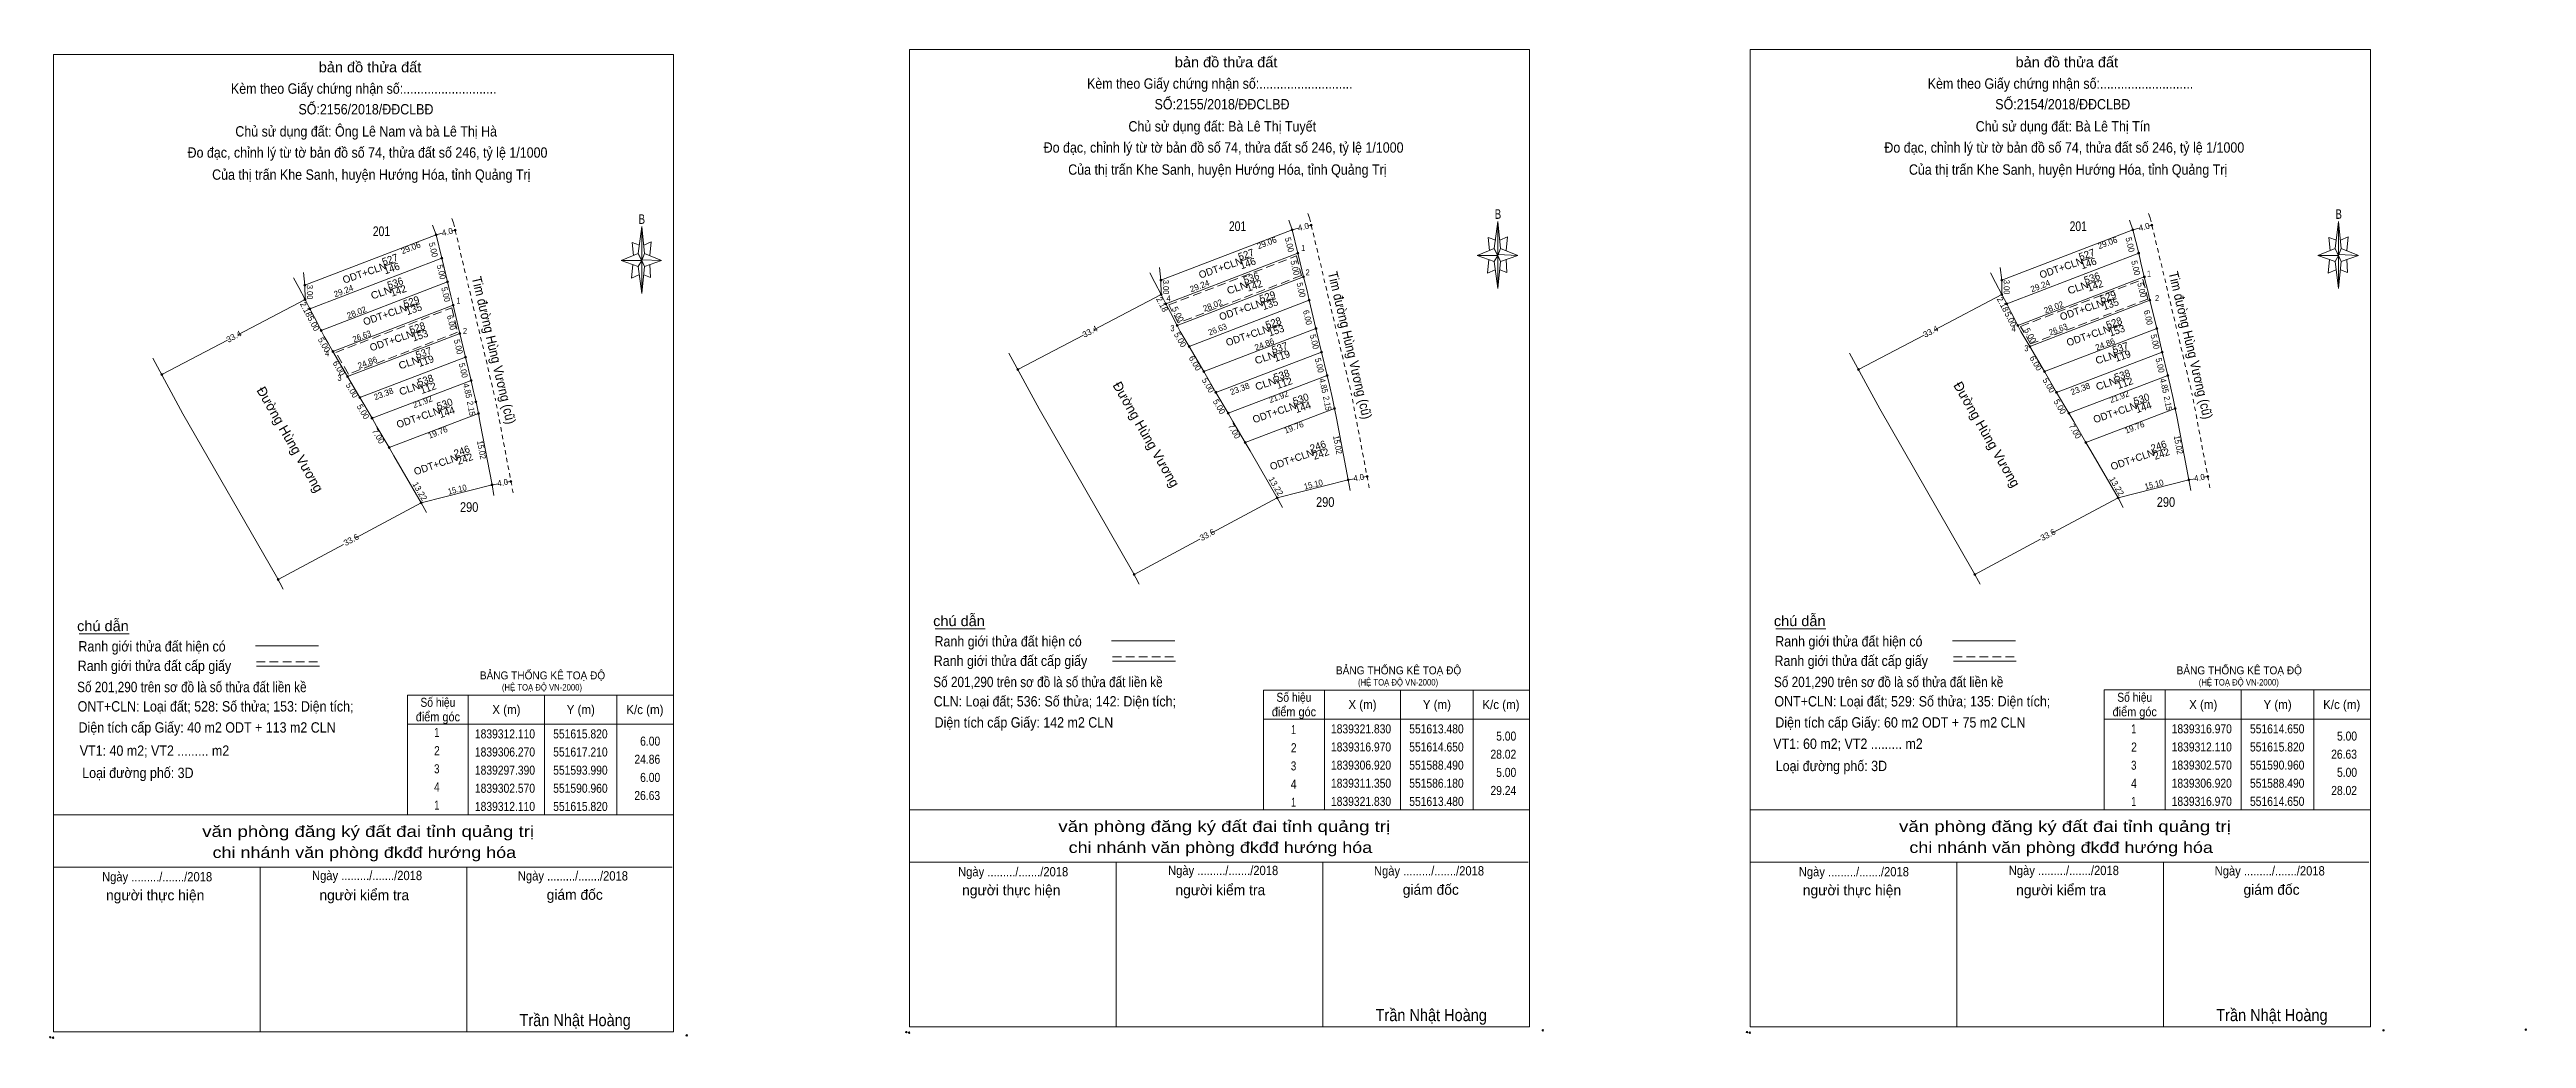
# Model space of a CAD drawing. Header units: metres. Extents: x 549542 to 551628, y 1839142 to 1839355.
# Drawn here: x 550073 to 550586, y 1839142 to 1839346 of the extents above; entities that cross this region are included whole.
import ezdxf
from ezdxf.enums import TextEntityAlignment as Align

# ---------------------------------------------------------------- set-up
doc = ezdxf.new("R2010")
doc.units = ezdxf.units.M
doc.header["$LTSCALE"] = 0.6
doc.header["$PDMODE"] = 32
doc.header["$PDSIZE"] = 0.3
doc.linetypes.add('MEDIUM_DASHED', pattern=[4.5, 3, -1.5])
doc.linetypes.add('SHORT_DASHED', pattern=[2.7, 1.5, -1.2])
for name, color, linetype, lineweight in [('1', 7, 'Continuous', 13), ('10', 7, 'Continuous', 13), ('17', 7, 'Continuous', 13), ('5', 7, 'Continuous', 13), ('55', 7, 'Continuous', 13), ('6', 7, 'Continuous', 13), ('63', 7, 'Continuous', 13)]:
    doc.layers.add(name, color=color, linetype=linetype, lineweight=lineweight)

msp = doc.modelspace()

# ---------------------------------------------------------------- hatches: boundary and pattern name
at = {"layer": '1'}
for points in [[(550157.27, 1839309.07, 1), (550156.87, 1839309.07, 1)], [(550334.34, 1839310.11, 1), (550333.94, 1839310.11, 1)], [(550508.23, 1839310.11, 1), (550507.83, 1839310.11, 1)], [(550273.65, 1839280.24, 1), (550273.25, 1839280.24, 1)], [(550447.54, 1839280.24, 1), (550447.14, 1839280.24, 1)], [(550096.58, 1839279.2, 1), (550096.18, 1839279.2, 1)], [(550168.82, 1839257.12, 1), (550168.42, 1839257.12, 1)], [(550345.89, 1839258.16, 1), (550345.49, 1839258.16, 1)], [(550519.78, 1839258.16, 1), (550519.38, 1839258.16, 1)], [(550120.65, 1839236.86, 1), (550120.25, 1839236.86, 1)], [(550297.72, 1839237.9, 1), (550297.32, 1839237.9, 1)], [(550471.61, 1839237.9, 1), (550471.21, 1839237.9, 1)]]:
    msp.add_hatch(color=256, dxfattribs=at).paths.add_polyline_path(points)
at = {"layer": '63'}
for points in [[(550153.33, 1839308.1, 1), (550152.93, 1839308.1, 1)], [(550330.4, 1839309.14, 1), (550330, 1839309.14, 1)], [(550504.29, 1839309.14, 1), (550503.89, 1839309.14, 1)], [(550154.53, 1839303.25, 1), (550154.13, 1839303.25, 1)], [(550331.6, 1839304.29, 1), (550331.2, 1839304.29, 1)], [(550505.49, 1839304.29, 1), (550505.09, 1839304.29, 1)], [(550126.2, 1839297.7, 1), (550125.8, 1839297.7, 1)], [(550155.7, 1839298.39, 1), (550155.3, 1839298.39, 1)], [(550303.27, 1839298.74, 1), (550302.87, 1839298.74, 1)], [(550303.29, 1839295.74, 1), (550302.89, 1839295.74, 1)], [(550332.77, 1839299.43, 1), (550332.37, 1839299.43, 1)], [(550477.16, 1839298.74, 1), (550476.76, 1839298.74, 1)], [(550477.18, 1839295.74, 1), (550476.78, 1839295.74, 1)], [(550506.66, 1839299.43, 1), (550506.26, 1839299.43, 1)], [(550126.22, 1839294.7, 1), (550125.82, 1839294.7, 1)], [(550127.23, 1839292.77, 1), (550126.83, 1839292.77, 1)], [(550156.87, 1839293.53, 1), (550156.47, 1839293.53, 1)], [(550304.3, 1839293.81, 1), (550303.9, 1839293.81, 1)], [(550333.94, 1839294.57, 1), (550333.54, 1839294.57, 1)], [(550478.19, 1839293.81, 1), (550477.79, 1839293.81, 1)], [(550507.83, 1839294.57, 1), (550507.43, 1839294.57, 1)], [(550129.54, 1839288.34, 1), (550129.14, 1839288.34, 1)], [(550158.26, 1839287.69, 1), (550157.86, 1839287.69, 1)], [(550306.61, 1839289.38, 1), (550306.21, 1839289.38, 1)], [(550309.08, 1839285.03, 1), (550308.68, 1839285.03, 1)], [(550335.33, 1839288.73, 1), (550334.93, 1839288.73, 1)], [(550480.5, 1839289.38, 1), (550480.1, 1839289.38, 1)], [(550482.97, 1839285.03, 1), (550482.57, 1839285.03, 1)], [(550509.22, 1839288.73, 1), (550508.82, 1839288.73, 1)], [(550132.01, 1839283.99, 1), (550131.61, 1839283.99, 1)], [(550159.41, 1839282.82, 1), (550159.01, 1839282.82, 1)], [(550312.11, 1839279.85, 1), (550311.71, 1839279.85, 1)], [(550336.48, 1839283.86, 1), (550336.08, 1839283.86, 1)], [(550486, 1839279.85, 1), (550485.6, 1839279.85, 1)], [(550510.37, 1839283.86, 1), (550509.97, 1839283.86, 1)], [(550135.04, 1839278.81, 1), (550134.64, 1839278.81, 1)], [(550160.57, 1839277.96, 1), (550160.17, 1839277.96, 1)], [(550314.63, 1839275.53, 1), (550314.23, 1839275.53, 1)], [(550337.64, 1839279, 1), (550337.24, 1839279, 1)], [(550488.52, 1839275.53, 1), (550488.12, 1839275.53, 1)], [(550511.53, 1839279, 1), (550511.13, 1839279, 1)], [(550137.56, 1839274.49, 1), (550137.16, 1839274.49, 1)], [(550140.08, 1839270.17, 1), (550139.68, 1839270.17, 1)], [(550161.5421, 1839273.574, 1), (550161.1421, 1839273.574, 1)], [(550162.09, 1839271.13, 1), (550161.69, 1839271.13, 1)], [(550317.15, 1839271.21, 1), (550316.75, 1839271.21, 1)], [(550339.16, 1839272.17, 1), (550338.76, 1839272.17, 1)], [(550491.04, 1839271.21, 1), (550490.64, 1839271.21, 1)], [(550513.05, 1839272.17, 1), (550512.65, 1839272.17, 1)], [(550320.68, 1839265.16, 1), (550320.28, 1839265.16, 1)], [(550494.57, 1839265.16, 1), (550494.17, 1839265.16, 1)], [(550143.61, 1839264.12, 1), (550143.21, 1839264.12, 1)], [(550164.9, 1839256.38, 1), (550164.5, 1839256.38, 1)], [(550341.97, 1839257.42, 1), (550341.57, 1839257.42, 1)], [(550515.86, 1839257.42, 1), (550515.46, 1839257.42, 1)], [(550150.26, 1839252.69, 1), (550149.86, 1839252.69, 1)], [(550327.33, 1839253.73, 1), (550326.93, 1839253.73, 1)], [(550501.22, 1839253.73, 1), (550500.82, 1839253.73, 1)]]:
    msp.add_hatch(color=256, dxfattribs=at).paths.add_polyline_path(points)

# ---------------------------------------------------------------- linework, layer by layer
at = {"layer": '1'}
for centre in [(550157.07, 1839309.07), (550334.14, 1839310.11), (550508.03, 1839310.11), (550273.45, 1839280.24), (550447.34, 1839280.24), (550096.38, 1839279.2), (550168.62, 1839257.12), (550345.69, 1839258.16), (550519.58, 1839258.16), (550120.45, 1839236.86), (550297.52, 1839237.9), (550471.41, 1839237.9)]:
    msp.add_circle(centre, 0.2, dxfattribs=at)
at = {"layer": '10', "linetype": 'SHORT_DASHED'}
for p, q in [((550156.71, 1839310.6), (550156.16, 1839312)), ((550333.78, 1839311.64), (550333.23, 1839313.04)), ((550333.78, 1839311.64), (550342.49, 1839275.03)), ((550507.67, 1839311.64), (550507.12, 1839313.04)), ((550507.67, 1839311.64), (550516.38, 1839275.03)), ((550156.71, 1839310.6), (550165.42, 1839273.99)), ((550346.14, 1839255.76), (550342.49, 1839275.03)), ((550520.03, 1839255.76), (550516.38, 1839275.03)), ((550169.07, 1839254.72), (550165.42, 1839273.99))]:
    msp.add_line(p, q, dxfattribs=at)
at = {"layer": '10'}
for p, q in [((550330.2, 1839309.14), (550329.48, 1839311.13)), ((550504.09, 1839309.14), (550503.37, 1839311.13)), ((550126, 1839297.7), (550153.13, 1839308.1)), ((550153.13, 1839308.1), (550152.41, 1839310.09)), ((550154.42, 1839308.42), (550153.13, 1839308.1)), ((550157.07, 1839309.07), (550156.28, 1839308.88)), ((550303.07, 1839298.74), (550330.2, 1839309.14)), ((550331.49, 1839309.46), (550330.2, 1839309.14)), ((550334.14, 1839310.11), (550333.35, 1839309.92)), ((550476.96, 1839298.74), (550504.09, 1839309.14)), ((550505.38, 1839309.46), (550504.09, 1839309.14)), ((550508.03, 1839310.11), (550507.24, 1839309.92)), ((550302.75, 1839301.32), (550303.07, 1839298.74)), ((550476.64, 1839301.32), (550476.96, 1839298.74)), ((550125.68, 1839300.28), (550126, 1839297.7)), ((550126, 1839297.7), (550126.02, 1839294.7)), ((550156.2, 1839295.46), (550156.67, 1839293.53)), ((550289.21, 1839288.48), (550303.09, 1839295.74)), ((550303.07, 1839298.74), (550303.09, 1839295.74)), ((550333.27, 1839296.5), (550333.74, 1839294.57)), ((550463.1, 1839288.48), (550476.98, 1839295.74)), ((550476.96, 1839298.74), (550476.98, 1839295.74)), ((550507.16, 1839296.5), (550507.63, 1839294.57)), ((550112.14, 1839287.44), (550126.02, 1839294.7)), ((550156.67, 1839293.53), (550158.06, 1839287.69)), ((550333.74, 1839294.57), (550335.13, 1839288.73)), ((550507.63, 1839294.57), (550509.02, 1839288.73)), ((550096.38, 1839279.2), (550109.96, 1839286.3)), ((550129.99, 1839287.1), (550130.81, 1839285.7)), ((550130.81, 1839285.7), (550131.81, 1839283.99)), ((550158.06, 1839287.69), (550159.21, 1839282.82)), ((550273.45, 1839280.24), (550287.03, 1839287.34)), ((550307.06, 1839288.14), (550307.88, 1839286.74)), ((550307.88, 1839286.74), (550308.88, 1839285.03)), ((550335.13, 1839288.73), (550336.28, 1839283.86)), ((550447.34, 1839280.24), (550460.92, 1839287.34)), ((550480.95, 1839288.14), (550481.77, 1839286.74)), ((550481.77, 1839286.74), (550482.77, 1839285.03)), ((550509.02, 1839288.73), (550510.17, 1839283.86)), ((550131.81, 1839283.99), (550134.84, 1839278.81)), ((550308.88, 1839285.03), (550311.91, 1839279.85)), ((550482.77, 1839285.03), (550485.8, 1839279.85)), ((550134.84, 1839278.81), (550137.36, 1839274.49)), ((550160.83, 1839276), (550161.49, 1839273.24)), ((550311.91, 1839279.85), (550314.43, 1839275.53)), ((550337.9, 1839277.04), (550338.56, 1839274.28)), ((550485.8, 1839279.85), (550488.32, 1839275.53)), ((550511.79, 1839277.04), (550512.45, 1839274.28)), ((550341.77, 1839257.42), (550339.34, 1839270.19)), ((550515.66, 1839257.42), (550513.23, 1839270.19)), ((550164.7, 1839256.38), (550162.27, 1839269.15)), ((550144.42, 1839262.38), (550150.06, 1839252.69)), ((550321.49, 1839263.42), (550327.13, 1839253.73)), ((550495.38, 1839263.42), (550501.02, 1839253.73)), ((550164.7, 1839256.38), (550150.06, 1839252.69)), ((550166.04, 1839256.63), (550164.7, 1839256.38)), ((550165.11, 1839254.21), (550164.7, 1839256.38)), ((550168.62, 1839257.12), (550167.66, 1839256.94)), ((550341.77, 1839257.42), (550327.13, 1839253.73)), ((550343.11, 1839257.67), (550341.77, 1839257.42)), ((550342.18, 1839255.25), (550341.77, 1839257.42)), ((550345.69, 1839258.16), (550344.73, 1839257.98)), ((550515.66, 1839257.42), (550501.02, 1839253.73)), ((550517, 1839257.67), (550515.66, 1839257.42)), ((550516.07, 1839255.25), (550515.66, 1839257.42)), ((550519.58, 1839258.16), (550518.62, 1839257.98)), ((550136.54, 1839245.46), (550150.06, 1839252.69)), ((550151.14, 1839250.67), (550150.06, 1839252.69)), ((550313.61, 1839246.5), (550327.13, 1839253.73)), ((550328.21, 1839251.71), (550327.13, 1839253.73)), ((550487.5, 1839246.5), (550501.02, 1839253.73)), ((550502.1, 1839251.71), (550501.02, 1839253.73)), ((550297.52, 1839237.9), (550311.07, 1839245.14)), ((550471.41, 1839237.9), (550484.96, 1839245.14)), ((550120.45, 1839236.86), (550134, 1839244.1)), ((550121.52, 1839234.83), (550120.12, 1839237.44)), ((550298.59, 1839235.87), (550297.19, 1839238.48)), ((550472.48, 1839235.87), (550471.08, 1839238.48))]:
    msp.add_line(p, q, dxfattribs=at)
for points in [[(550153.13, 1839308.1), (550154.33, 1839303.25), (550154.81, 1839301.3)], [(550330.2, 1839309.14), (550331.4, 1839304.29), (550331.88, 1839302.34)], [(550504.09, 1839309.14), (550505.29, 1839304.29), (550505.77, 1839302.34)], [(550154.81, 1839301.3), (550155.5, 1839298.39), (550156.2, 1839295.46)], [(550331.88, 1839302.34), (550332.57, 1839299.43), (550333.27, 1839296.5)], [(550505.77, 1839302.34), (550506.46, 1839299.43), (550507.16, 1839296.5)], [(550126.02, 1839294.7), (550124.71, 1839297.2), (550123.66, 1839299.22)], [(550303.09, 1839295.74), (550301.78, 1839298.24), (550300.73, 1839300.26)], [(550305.04, 1839292.02), (550304.1, 1839293.81), (550303.09, 1839295.74)], [(550476.98, 1839295.74), (550475.67, 1839298.24), (550474.62, 1839300.26)], [(550478.93, 1839292.02), (550477.99, 1839293.81), (550476.98, 1839295.74)], [(550127.97, 1839290.98), (550127.03, 1839292.77), (550126.02, 1839294.7)], [(550127.97, 1839290.98), (550129.34, 1839288.34), (550129.99, 1839287.1)], [(550305.04, 1839292.02), (550306.41, 1839289.38), (550307.06, 1839288.14)], [(550478.93, 1839292.02), (550480.3, 1839289.38), (550480.95, 1839288.14)], [(550120.12, 1839237.44), (550100.78, 1839271.08), (550094.55, 1839282.58)], [(550159.21, 1839282.82), (550160.37, 1839277.96), (550160.83, 1839276)], [(550297.19, 1839238.48), (550277.85, 1839272.12), (550271.62, 1839283.62)], [(550336.28, 1839283.86), (550337.44, 1839279), (550337.9, 1839277.04)], [(550471.08, 1839238.48), (550451.74, 1839272.12), (550445.51, 1839283.62)], [(550510.17, 1839283.86), (550511.33, 1839279), (550511.79, 1839277.04)], [(550314.43, 1839275.53), (550316.95, 1839271.21), (550317.96, 1839269.47)], [(550488.32, 1839275.53), (550490.84, 1839271.21), (550491.85, 1839269.47)], [(550137.36, 1839274.49), (550139.88, 1839270.17), (550140.89, 1839268.43)], [(550162.27, 1839269.15), (550161.89, 1839271.13), (550161.49, 1839273.24)], [(550339.34, 1839270.19), (550338.96, 1839272.17), (550338.56, 1839274.28)], [(550513.23, 1839270.19), (550512.85, 1839272.17), (550512.45, 1839274.28)], [(550140.89, 1839268.43), (550143.41, 1839264.12), (550144.42, 1839262.38)], [(550317.96, 1839269.47), (550320.48, 1839265.16), (550321.49, 1839263.42)], [(550491.85, 1839269.47), (550494.37, 1839265.16), (550495.38, 1839263.42)]]:
    msp.add_lwpolyline(points, dxfattribs=at)
at = {"layer": '17'}
for p, q in [((550079.31, 1839225.57), (550089.63, 1839225.57)), ((550256.38, 1839226.61), (550266.7, 1839226.61)), ((550430.27, 1839226.61), (550440.59, 1839226.61))]:
    msp.add_line(p, q, dxfattribs=at)
at = {"layer": '5'}
for p, q in [((550372.01, 1839305.28), (550372.73, 1839310.84)), ((550545.9, 1839305.28), (550546.62, 1839310.84)), ((550194.94, 1839304.24), (550195.66, 1839309.8)), ((550194.94, 1839301.53), (550191.38, 1839302.81)), ((550196.23, 1839301.53), (550195.66, 1839295.97)), ((550196.23, 1839304.24), (550199.79, 1839302.81)), ((550197.37, 1839301.96), (550197.51, 1839299.25)), ((550372.01, 1839302.57), (550368.45, 1839303.85)), ((550373.3, 1839302.57), (550372.73, 1839297.01)), ((550374.58, 1839300.29), (550373.15, 1839300.86)), ((550373.3, 1839305.28), (550376.86, 1839303.85)), ((550374.44, 1839303), (550374.58, 1839300.29)), ((550545.9, 1839302.57), (550542.34, 1839303.85)), ((550547.19, 1839302.57), (550546.62, 1839297.01)), ((550548.47, 1839300.29), (550547.04, 1839300.86)), ((550547.19, 1839305.28), (550550.75, 1839303.85)), ((550548.33, 1839303), (550548.47, 1839300.29)), ((550197.51, 1839299.25), (550196.08, 1839299.82)), ((550074, 1839188.19), (550202.25, 1839188.19)), ((550251.07, 1839189.23), (550379.32, 1839189.23)), ((550424.96, 1839189.23), (550553.21, 1839189.23)), ((550251.07, 1839178.4), (550379.03, 1839178.4)), ((550251.07, 1839178.4), (550379.03, 1839178.4)), ((550251.07, 1839178.4), (550379.03, 1839178.4)), ((550293.82, 1839144.34), (550293.82, 1839178.4)), ((550336.57, 1839144.34), (550336.57, 1839178.4)), ((550424.96, 1839178.4), (550552.92, 1839178.4)), ((550424.96, 1839178.4), (550552.92, 1839178.4)), ((550424.96, 1839178.4), (550552.92, 1839178.4)), ((550467.71, 1839144.34), (550467.71, 1839178.4)), ((550510.46, 1839144.34), (550510.46, 1839178.4)), ((550074, 1839177.36), (550201.96, 1839177.36)), ((550074, 1839177.36), (550201.96, 1839177.36)), ((550074, 1839177.36), (550201.96, 1839177.36)), ((550116.75, 1839143.3), (550116.75, 1839177.36)), ((550159.5, 1839143.3), (550159.5, 1839177.36))]:
    msp.add_line(p, q, dxfattribs=at)
for points in [[(550074, 1839345.36), (550202.25, 1839345.36), (550202.25, 1839143.3), (550074, 1839143.3)], [(550251.07, 1839346.4), (550379.32, 1839346.4), (550379.32, 1839144.34), (550251.07, 1839144.34)], [(550424.96, 1839346.4), (550553.21, 1839346.4), (550553.21, 1839144.34), (550424.96, 1839144.34)], [(550372.73, 1839310.84), (550373.3, 1839305.28), (550372.73, 1839303.85)], [(550546.62, 1839310.84), (550547.19, 1839305.28), (550546.62, 1839303.85)], [(550195.66, 1839309.8), (550196.23, 1839304.24), (550195.66, 1839302.81)], [(550195.66, 1839302.81), (550191.38, 1839302.81), (550194.94, 1839304.24), (550196.23, 1839301.53), (550199.79, 1839302.81), (550195.66, 1839302.96)], [(550195.66, 1839302.81), (550195.66, 1839295.97), (550194.94, 1839301.53)], [(550372.73, 1839303.85), (550368.45, 1839303.85), (550372.01, 1839305.28), (550373.3, 1839302.57), (550376.86, 1839303.85), (550372.73, 1839304)], [(550372.73, 1839303.85), (550372.73, 1839297.01), (550372.01, 1839302.57)], [(550546.62, 1839303.85), (550542.34, 1839303.85), (550545.9, 1839305.28), (550547.19, 1839302.57), (550550.75, 1839303.85), (550546.62, 1839304)], [(550546.62, 1839303.85), (550546.62, 1839297.01), (550545.9, 1839302.57)]]:
    msp.add_lwpolyline(points, close=True, dxfattribs=at)
for points in [[(550195.23, 1839305.95), (550193.66, 1839306.52), (550193.95, 1839303.81)], [(550196.08, 1839305.95), (550197.65, 1839306.66), (550197.37, 1839303.81)], [(550372.3, 1839306.99), (550370.73, 1839307.56), (550371.02, 1839304.85)], [(550373.15, 1839306.99), (550374.72, 1839307.7), (550374.44, 1839304.85)], [(550546.19, 1839306.99), (550544.62, 1839307.56), (550544.91, 1839304.85)], [(550547.04, 1839306.99), (550548.61, 1839307.7), (550548.33, 1839304.85)], [(550195.66, 1839302.81), (550194.94, 1839304.24), (550191.38, 1839302.81)], [(550193.8, 1839301.96), (550193.52, 1839299.11), (550195.09, 1839299.82)], [(550195.66, 1839302.81), (550196.23, 1839301.53), (550199.79, 1839302.81)], [(550372.73, 1839303.85), (550372.01, 1839305.28), (550368.45, 1839303.85)], [(550370.87, 1839303), (550370.59, 1839300.15), (550372.16, 1839300.86)], [(550372.73, 1839303.85), (550373.3, 1839302.57), (550376.86, 1839303.85)], [(550546.62, 1839303.85), (550545.9, 1839305.28), (550542.34, 1839303.85)], [(550544.76, 1839303), (550544.48, 1839300.15), (550546.05, 1839300.86)], [(550546.62, 1839303.85), (550547.19, 1839302.57), (550550.75, 1839303.85)], [(550379.32, 1839144.34), (550251.07, 1839144.34), (550251.07, 1839178.4)], [(550553.21, 1839144.34), (550424.96, 1839144.34), (550424.96, 1839178.4)], [(550202.25, 1839143.3), (550074, 1839143.3), (550074, 1839177.36)]]:
    msp.add_lwpolyline(points, dxfattribs=at)
for p in [(550073.33, 1839142.21), (550073.9, 1839142.1), (550250.4, 1839143.25), (550250.97, 1839143.14), (550424.29, 1839143.25), (550424.86, 1839143.14), (550585.35, 1839143.77)]:
    msp.add_point(p, dxfattribs=at)
at = {"layer": '55'}
for p, q in [((550154.33, 1839303.25), (550127.03, 1839292.77)), ((550331.4, 1839304.29), (550304.1, 1839293.81)), ((550505.29, 1839304.29), (550477.99, 1839293.81)), ((550155.5, 1839298.39), (550129.34, 1839288.34)), ((550332.57, 1839299.43), (550306.41, 1839289.38)), ((550506.46, 1839299.43), (550480.3, 1839289.38)), ((550131.81, 1839283.99), (550156.67, 1839293.53)), ((550308.88, 1839285.03), (550333.74, 1839294.57)), ((550482.77, 1839285.03), (550507.63, 1839294.57)), ((550158.06, 1839287.69), (550134.84, 1839278.81)), ((550335.13, 1839288.73), (550311.91, 1839279.85)), ((550509.02, 1839288.73), (550485.8, 1839279.85)), ((550137.36, 1839274.49), (550159.21, 1839282.82)), ((550314.43, 1839275.53), (550336.28, 1839283.86)), ((550488.32, 1839275.53), (550510.17, 1839283.86)), ((550160.37, 1839277.96), (550139.88, 1839270.17)), ((550337.44, 1839279), (550316.95, 1839271.21)), ((550511.33, 1839279), (550490.84, 1839271.21)), ((550161.89, 1839271.13), (550143.41, 1839264.12)), ((550338.96, 1839272.17), (550320.48, 1839265.16)), ((550512.85, 1839272.17), (550494.37, 1839265.16))]:
    msp.add_line(p, q, dxfattribs=at)
at = {"layer": '55', "linetype": 'MEDIUM_DASHED'}
for points in [[(550331.12, 1839303.75), (550332.1, 1839299.68), (550306.6, 1839289.88), (550304.66, 1839293.6)], [(550506.18, 1839298.89), (550507.16, 1839294.82), (550482.95, 1839285.53), (550480.88, 1839289.17)], [(550156.39, 1839292.99), (550157.59, 1839287.94), (550135.01, 1839279.3), (550132.39, 1839283.79)]]:
    msp.add_lwpolyline(points, close=True, dxfattribs=at)
at = {"layer": '6'}
for p, q in [((550292.86, 1839224.14), (550305.9, 1839224.14)), ((550466.75, 1839224.14), (550479.79, 1839224.14)), ((550115.79, 1839223.1), (550128.83, 1839223.1)), ((550116, 1839218.92), (550129.02, 1839218.92)), ((550293.07, 1839219.96), (550306.09, 1839219.96)), ((550466.96, 1839219.96), (550479.98, 1839219.96))]:
    msp.add_line(p, q, dxfattribs=at)
at = {"layer": '6', "linetype": 'MEDIUM_DASHED'}
for p, q in [((550116, 1839219.8), (550129.11, 1839219.8)), ((550293.07, 1839220.84), (550306.18, 1839220.84)), ((550466.96, 1839220.84), (550480.07, 1839220.84))]:
    msp.add_line(p, q, dxfattribs=at)
at = {"layer": '6'}
for p in [(550204.97, 1839142.59), (550382.04, 1839143.63), (550555.93, 1839143.63)]:
    msp.add_point(p, dxfattribs=at)
at = {"layer": '63'}
for p, q in [((550142.42, 1839301.6), (550144.68, 1839302.38)), ((550319.49, 1839302.64), (550321.75, 1839303.42)), ((550493.38, 1839302.64), (550495.64, 1839303.42)), ((550143.7, 1839296.8), (550145.96, 1839297.58)), ((550320.77, 1839297.84), (550323.03, 1839298.62)), ((550494.66, 1839297.84), (550496.92, 1839298.62)), ((550146.87, 1839292.98), (550149.13, 1839293.76)), ((550323.94, 1839294.02), (550326.2, 1839294.8)), ((550497.83, 1839294.02), (550500.09, 1839294.8)), ((550148.36, 1839287.67), (550150.62, 1839288.45)), ((550325.43, 1839288.71), (550327.69, 1839289.49)), ((550499.32, 1839288.71), (550501.58, 1839289.49)), ((550149.41, 1839282.26), (550151.67, 1839283.04)), ((550326.48, 1839283.3), (550328.74, 1839284.08)), ((550500.37, 1839283.3), (550502.63, 1839284.08)), ((550149.74, 1839276.65), (550152, 1839277.43)), ((550326.81, 1839277.69), (550329.07, 1839278.47)), ((550500.7, 1839277.69), (550502.96, 1839278.47)), ((550153.74, 1839271.75), (550156, 1839272.53)), ((550330.81, 1839272.79), (550333.07, 1839273.57)), ((550504.7, 1839272.79), (550506.96, 1839273.57)), ((550157.36, 1839262), (550159.62, 1839262.78)), ((550334.43, 1839263.04), (550336.69, 1839263.82)), ((550508.32, 1839263.04), (550510.58, 1839263.82)), ((550336.86, 1839213.98), (550336.86, 1839189.23)), ((550352.62, 1839213.98), (550352.62, 1839189.23)), ((550367.62, 1839213.98), (550367.62, 1839189.23)), ((550510.77, 1839213.99), (550510.77, 1839189.23)), ((550526.51, 1839213.99), (550526.51, 1839189.23)), ((550541.51, 1839213.99), (550541.51, 1839189.23)), ((550159.8, 1839212.94), (550159.8, 1839188.19)), ((550175.55, 1839212.94), (550175.55, 1839188.19)), ((550190.55, 1839212.94), (550190.55, 1839188.19)), ((550147.2, 1839206.94), (550202.25, 1839206.94)), ((550324.26, 1839207.98), (550379.32, 1839207.98)), ((550498.17, 1839207.99), (550553.21, 1839207.99))]:
    msp.add_line(p, q, dxfattribs=at)
for points in [[(550324.26, 1839213.98), (550379.32, 1839213.98), (550379.32, 1839189.23), (550324.26, 1839189.23)], [(550498.17, 1839213.99), (550553.21, 1839213.99), (550553.21, 1839189.23), (550498.17, 1839189.23)], [(550147.2, 1839212.94), (550202.25, 1839212.94), (550202.25, 1839188.19), (550147.2, 1839188.19)]]:
    msp.add_lwpolyline(points, close=True, dxfattribs=at)
for centre in [(550153.13, 1839308.1), (550330.2, 1839309.14), (550504.09, 1839309.14), (550154.33, 1839303.25), (550331.4, 1839304.29), (550505.29, 1839304.29), (550126, 1839297.7), (550155.5, 1839298.39), (550303.07, 1839298.74), (550303.09, 1839295.74), (550332.57, 1839299.43), (550476.96, 1839298.74), (550476.98, 1839295.74), (550506.46, 1839299.43), (550126.02, 1839294.7), (550127.03, 1839292.77), (550156.67, 1839293.53), (550304.1, 1839293.81), (550333.74, 1839294.57), (550477.99, 1839293.81), (550507.63, 1839294.57), (550129.34, 1839288.34), (550158.06, 1839287.69), (550306.41, 1839289.38), (550308.88, 1839285.03), (550335.13, 1839288.73), (550480.3, 1839289.38), (550482.77, 1839285.03), (550509.02, 1839288.73), (550131.81, 1839283.99), (550159.21, 1839282.82), (550311.91, 1839279.85), (550336.28, 1839283.86), (550485.8, 1839279.85), (550510.17, 1839283.86), (550134.84, 1839278.81), (550160.37, 1839277.96), (550314.43, 1839275.53), (550337.44, 1839279), (550488.32, 1839275.53), (550511.33, 1839279), (550137.36, 1839274.49), (550139.88, 1839270.17), (550161.3421, 1839273.574), (550161.89, 1839271.13), (550316.95, 1839271.21), (550338.96, 1839272.17), (550490.84, 1839271.21), (550512.85, 1839272.17), (550320.48, 1839265.16), (550494.37, 1839265.16), (550143.41, 1839264.12), (550164.7, 1839256.38), (550341.77, 1839257.42), (550515.66, 1839257.42), (550150.06, 1839252.69), (550327.13, 1839253.73), (550501.02, 1839253.73)]:
    msp.add_circle(centre, 0.2, dxfattribs=at)

# ---------------------------------------------------------------- texts
at = {"layer": '1'}
for s, p in [('ODT+CLN', (550138.5648, 1839299.5246)), ('527', (550143.8448, 1839302.2784)), ('146', (550144.1948, 1839300.4553)), ('ODT+CLN', (550315.6398, 1839300.5663)), ('527', (550320.9148, 1839303.3184)), ('146', (550321.2648, 1839301.4953)), ('ODT+CLN', (550489.5298, 1839300.5663)), ('527', (550494.8048, 1839303.3184)), ('146', (550495.1548, 1839301.4953)), ('536', (550144.9248, 1839297.4353)), ('142', (550145.5748, 1839295.8353)), ('529', (550148.2598, 1839293.5636)), ('536', (550321.9948, 1839298.4753)), ('142', (550322.6448, 1839296.8753)), ('529', (550325.3298, 1839294.6036)), ('536', (550495.8848, 1839298.4753)), ('142', (550496.5348, 1839296.8753)), ('529', (550499.2198, 1839294.6036)), ('ODT+CLN', (550142.7898, 1839290.8563)), ('135', (550148.7998, 1839292.0267)), ('ODT+CLN', (550319.8598, 1839291.8963)), ('135', (550325.8698, 1839293.0667)), ('528', (550326.5548, 1839289.2084)), ('ODT+CLN', (550493.7498, 1839291.8963)), ('135', (550499.7598, 1839293.0667)), ('528', (550500.4448, 1839289.2084)), ('ODT+CLN', (550144.1648, 1839285.5246)), ('528', (550149.4848, 1839288.1684)), ('153', (550150.0648, 1839286.5649)), ('ODT+CLN', (550321.2398, 1839286.5663)), ('153', (550327.1348, 1839287.6049)), ('537', (550327.8748, 1839284.0284)), ('ODT+CLN', (550495.1298, 1839286.5663)), ('153', (550501.0248, 1839287.6049)), ('537', (550501.7648, 1839284.0284)), ('537', (550150.8048, 1839282.9884)), ('119', (550151.2698, 1839281.3136)), ('538', (550328.2448, 1839278.3784)), ('119', (550328.3398, 1839282.3536)), ('538', (550502.1348, 1839278.3784)), ('119', (550502.2298, 1839282.3536)), ('538', (550151.1748, 1839277.3384)), ('112', (550151.7548, 1839275.7153)), ('112', (550328.8248, 1839276.7553)), ('530', (550332.2298, 1839273.447)), ('112', (550502.7148, 1839276.7553)), ('530', (550506.1198, 1839273.447)), ('ODT+CLN', (550149.6948, 1839269.6246)), ('530', (550155.1598, 1839272.407)), ('144', (550155.5998, 1839270.727)), ('ODT+CLN', (550326.7698, 1839270.6663)), ('144', (550332.6698, 1839271.767)), ('ODT+CLN', (550500.6598, 1839270.6663)), ('144', (550506.5598, 1839271.767)), ('246', (550335.7748, 1839263.7053)), ('246', (550509.6648, 1839263.7053)), ('ODT+CLN', (550153.2898, 1839259.8963)), ('246', (550158.7048, 1839262.6653)), ('242', (550159.3248, 1839261.0553)), ('ODT+CLN', (550330.3598, 1839260.9363)), ('242', (550336.3948, 1839262.0953)), ('ODT+CLN', (550504.2498, 1839260.9363)), ('242', (550510.2848, 1839262.0953))]:
    msp.add_text(s, height=1.5, rotation=19.087, dxfattribs=at).set_placement(p, align=Align.CENTER)
at = {"layer": '1', "width": 1.1}
for p in [(550142.0198, 1839295.4393), (550319.0898, 1839296.4793), (550492.9798, 1839296.4793), (550147.7698, 1839280.9693), (550324.8398, 1839282.0093), (550498.7298, 1839282.0093), (550147.8698, 1839275.5793), (550324.9398, 1839276.6193), (550498.8298, 1839276.6193)]:
    msp.add_text('CLN', height=1.5, rotation=19.087, dxfattribs=at).set_placement(p, align=Align.CENTER)
at = {"layer": '1'}
for s, height, width, p in [('BẢNG THỐNG KÊ TOẠ ĐỘ ', 1.639, 0.95, (550339.26, 1839217.23)), ('BẢNG THỐNG KÊ TOẠ ĐỘ ', 1.639, 0.95, (550513.15, 1839217.23)), ('BẢNG THỐNG KÊ TOẠ ĐỘ ', 1.639, 0.95, (550162.19, 1839216.19)), ('(HỆ TOẠ ĐỘ VN-2000)', 1.325, 0.9, (550166.75, 1839213.88)), ('(HỆ TOẠ ĐỘ VN-2000)', 1.325, 0.9, (550343.82, 1839214.92)), ('(HỆ TOẠ ĐỘ VN-2000)', 1.325, 0.9, (550517.71, 1839214.92))]:
    msp.add_text(s, height=height, dxfattribs=dict(at, width=width)).set_placement(p)
at = {"layer": '10'}
for s, width, p in [('201', 0.8, (550318.905, 1839308.88)), ('201', 0.8, (550492.795, 1839308.88)), ('201', 0.8, (550141.835, 1839307.84)), ('290', 0.85, (550159.975, 1839250.81)), ('290', 0.85, (550337.045, 1839251.85)), ('290', 0.85, (550510.935, 1839251.85))]:
    msp.add_text(s, height=2, dxfattribs=dict(at, width=width)).set_placement(p, align=Align.CENTER)
for s, height, rotation, p in [('4.0', 1.25, 13.831, (550155.6106, 1839308.1059)), ('4.0', 1.25, 13.831, (550332.6806, 1839309.1459)), ('4.0', 1.25, 13.831, (550506.5706, 1839309.1459)), ('33.4', 1.25, 27.607, (550111.6004, 1839286.5103)), ('33.4', 1.25, 27.607, (550288.6704, 1839287.5503)), ('33.4', 1.25, 27.607, (550462.5604, 1839287.5503)), ('Đường Hùng Vương', 2, 299.895, (550122.0648, 1839265.2984)), ('Đường Hùng Vương', 2, 299.895, (550299.1348, 1839266.3384)), ('Đường Hùng Vương', 2, 299.895, (550473.0248, 1839266.3384)), ('33.6', 1.25, 28.13, (550135.8603, 1839244.4881)), ('33.6', 1.25, 28.13, (550312.9303, 1839245.5281)), ('33.6', 1.25, 28.13, (550486.8203, 1839245.5281))]:
    msp.add_text(s, height=height, rotation=rotation, dxfattribs=at).set_placement(p, align=Align.CENTER)
for s, height, rotation, width, p in [('Tim đường Hùng Vương (cũ)', 2, 283.383, 0.9, (550341.1726, 1839285.0415)), ('Tim đường Hùng Vương (cũ)', 2, 283.383, 0.9, (550515.0626, 1839285.0415)), ('Tim đường Hùng Vương (cũ)', 2, 283.383, 0.9, (550164.1026, 1839284.0015)), ('4.0', 1.25, 10.69, 0.95, (550167.0191, 1839256.2575)), ('4.0', 1.25, 10.69, 0.95, (550344.0891, 1839257.2975)), ('4.0', 1.25, 10.69, 0.95, (550517.9791, 1839257.2975))]:
    msp.add_text(s, height=height, rotation=rotation, dxfattribs=dict(at, width=width)).set_placement(p, align=Align.CENTER)
at = {"layer": '5'}
for s, height, width, p in [('bản đồ thửa đất', 2.138, 1.05, (550139.47, 1839341.69)), ('bản đồ thửa đất', 2.138, 1.05, (550316.54, 1839342.73)), ('bản đồ thửa đất', 2.138, 1.05, (550490.43, 1839342.73)), ('Kèm theo Giấy chứng nhận số:...........................', 2.138, 0.9, (550138.165, 1839337.26)), ('Kèm theo Giấy chứng nhận số:...........................', 2.138, 0.9, (550315.235, 1839338.3)), ('SỐ:2155/2018/ĐĐCLBĐ', 2.14, 0.9, (550315.695, 1839334.03)), ('Kèm theo Giấy chứng nhận số:...........................', 2.138, 0.9, (550489.125, 1839338.3)), ('SỐ:2154/2018/ĐĐCLBĐ', 2.14, 0.9, (550489.585, 1839334.03)), ('SỐ:2156/2018/ĐĐCLBĐ', 2.14, 0.9, (550138.625, 1839332.99)), ('Chủ sử dụng đất: Bà Lê Thị Tuyết', 2.14, 0.9, (550315.74, 1839329.46)), ('Chủ sử dụng đất: Bà Lê Thị Tín', 2.14, 0.9, (550489.63, 1839329.46)), ('Đo đạc, chỉnh lý từ tờ bản đồ số 74, thửa đất số 246, tỷ lệ 1/1000 ', 2.14, 0.9, (550139.305, 1839324.04)), ('Chủ sử dụng đất: Ông Lê Nam và bà Lê Thị Hà', 2.14, 0.9, (550138.67, 1839328.42)), ('Đo đạc, chỉnh lý từ tờ bản đồ số 74, thửa đất số 246, tỷ lệ 1/1000 ', 2.14, 0.9, (550316.375, 1839325.08)), ('Đo đạc, chỉnh lý từ tờ bản đồ số 74, thửa đất số 246, tỷ lệ 1/1000 ', 2.14, 0.9, (550490.265, 1839325.08)), ('Của thị trấn Khe Sanh, huyện Hướng Hóa, tỉnh Quảng Trị', 2.14, 0.9, (550139.725, 1839319.48)), ('Của thị trấn Khe Sanh, huyện Hướng Hóa, tỉnh Quảng Trị', 2.14, 0.9, (550316.795, 1839320.52)), ('Của thị trấn Khe Sanh, huyện Hướng Hóa, tỉnh Quảng Trị', 2.14, 0.9, (550490.685, 1839320.52)), ('B', 1.963, 0.75, (550195.7, 1839310.36)), ('B', 1.963, 0.75, (550372.77, 1839311.4)), ('B', 1.963, 0.75, (550546.66, 1839311.4)), ('văn phòng đăng ký đất đai tỉnh quảng trị', 2.308, 1.25, (550139.085, 1839183.6)), ('văn phòng đăng ký đất đai tỉnh quảng trị', 2.308, 1.25, (550316.155, 1839184.64)), ('chi nhánh văn phòng đkđđ hướng hóa', 2.308, 1.2, (550315.365, 1839180.3)), ('văn phòng đăng ký đất đai tỉnh quảng trị', 2.308, 1.25, (550490.045, 1839184.64)), ('chi nhánh văn phòng đkđđ hướng hóa', 2.308, 1.2, (550489.255, 1839180.3)), ('chi nhánh văn phòng đkđđ hướng hóa', 2.308, 1.2, (550138.295, 1839179.26)), ('Ngày ........./......./2018', 1.924, 0.9, (550315.925, 1839175.72)), ('Ngày ........./......./2018', 1.924, 0.9, (550358.505, 1839175.64)), ('Ngày ........./......./2018', 1.924, 0.9, (550489.815, 1839175.72)), ('Ngày ........./......./2018', 1.924, 0.9, (550532.395, 1839175.64)), ('Ngày ........./......./2018', 1.924, 0.9, (550095.425, 1839174.42)), ('Ngày ........./......./2018', 1.924, 0.9, (550138.855, 1839174.68)), ('Ngày ........./......./2018', 1.924, 0.9, (550181.435, 1839174.6)), ('Ngày ........./......./2018', 1.924, 0.9, (550272.495, 1839175.46)), ('Ngày ........./......./2018', 1.924, 0.9, (550446.385, 1839175.46)), ('Trần Nhật Hoàng', 2.494, 0.9, (550181.895, 1839144.49)), ('Trần Nhật Hoàng', 2.494, 0.9, (550358.965, 1839145.53)), ('Trần Nhật Hoàng', 2.494, 0.9, (550532.855, 1839145.53))]:
    msp.add_text(s, height=height, dxfattribs=dict(at, width=width)).set_placement(p, align=Align.CENTER)
for s, height, p in [('người thực hiện', 2.14, (550095.03, 1839170.5)), ('người kiểm tra', 2.138, (550138.28, 1839170.53)), ('giám đốc', 2.138, (550181.81, 1839170.61)), ('người thực hiện', 2.14, (550272.1, 1839171.54)), ('người kiểm tra', 2.138, (550315.35, 1839171.57)), ('giám đốc', 2.138, (550358.88, 1839171.65)), ('người thực hiện', 2.14, (550445.99, 1839171.54)), ('người kiểm tra', 2.138, (550489.24, 1839171.57)), ('giám đốc', 2.138, (550532.77, 1839171.65))]:
    msp.add_text(s, height=height, dxfattribs=at).set_placement(p, align=Align.CENTER)
at = {"layer": '6'}
for s, height, width, p in [('chú dẫn', 2.138, 1.05, (550078.88, 1839226.16)), ('chú dẫn', 2.138, 1.05, (550255.95, 1839227.2)), ('chú dẫn', 2.138, 1.05, (550429.84, 1839227.2)), ('Ranh giới thửa đất hiện có ', 2.138, 0.9, (550079.16, 1839221.95)), ('Ranh giới thửa đất hiện có ', 2.138, 0.9, (550256.23, 1839222.99)), ('Ranh giới thửa đất hiện có ', 2.138, 0.9, (550430.12, 1839222.99)), ('Ranh giới thửa đất cấp giấy', 2.138, 0.9, (550079.01, 1839217.92)), ('Ranh giới thửa đất cấp giấy', 2.138, 0.9, (550256.08, 1839218.96)), ('Ranh giới thửa đất cấp giấy', 2.138, 0.9, (550429.97, 1839218.96)), ('Số 201,290 trên sơ đồ là số thửa đất liền kề', 2.14, 0.85, (550078.9, 1839213.54)), ('Số 201,290 trên sơ đồ là số thửa đất liền kề', 2.14, 0.85, (550255.97, 1839214.58)), ('Số 201,290 trên sơ đồ là số thửa đất liền kề', 2.14, 0.85, (550429.86, 1839214.58)), ('ONT+CLN: Loại đất; 528: Số thửa; 153: Diện tích;', 2.14, 0.9, (550078.99, 1839209.54)), ('CLN: Loại đất; 536: Số thửa; 142: Diện tích;', 2.14, 0.9, (550256.06, 1839210.58)), ('Diện tích cấp Giấy: 142 m2 CLN', 2.14, 0.9, (550256.25, 1839206.22)), ('ONT+CLN: Loại đất; 529: Số thửa; 135: Diện tích;', 2.14, 0.9, (550429.95, 1839210.58)), ('Diện tích cấp Giấy: 60 m2 ODT + 75 m2 CLN', 2.14, 0.9, (550430.14, 1839206.22)), ('Diện tích cấp Giấy: 40 m2 ODT + 113 m2 CLN', 2.14, 0.9, (550079.18, 1839205.18)), ('VT1: 60 m2; VT2 ......... m2', 2.14, 0.9, (550429.71, 1839201.81)), ('VT1: 40 m2; VT2 ......... m2', 2.14, 0.9, (550079.43, 1839200.38)), ('Loại đường phố: 3D', 2.14, 0.9, (550079.94, 1839195.79)), ('Loại đường phố: 3D', 2.14, 0.9, (550430.22, 1839197.22))]:
    msp.add_text(s, height=height, dxfattribs=dict(at, width=width)).set_placement(p)
at = {"layer": '63'}
for s, height, rotation, p in [('29.06', 1.25, 20.974, (550148.1163, 1839304.8146)), ('29.06', 1.25, 20.974, (550325.1863, 1839305.8546)), ('29.06', 1.25, 20.974, (550499.0763, 1839305.8546)), ('29.24', 1.25, 21.001, (550134.211, 1839295.9074)), ('29.24', 1.25, 21.001, (550311.281, 1839296.9474)), ('29.24', 1.25, 21.001, (550485.171, 1839296.9474)), ('2.18', 1.249, 297.624, (550125.6904, 1839292.3996)), ('5.00', 1.25, 297.54, (550127.221, 1839289.484)), ('28.02', 1.25, 21.015, (550136.9159, 1839291.476)), ('2.18', 1.249, 297.624, (550302.7604, 1839293.4396)), ('5.00', 1.25, 297.54, (550306.031, 1839291.394)), ('28.02', 1.25, 21.015, (550313.9859, 1839292.936)), ('2.18', 1.249, 297.624, (550476.6504, 1839293.4396)), ('5.00', 1.25, 297.54, (550478.241, 1839290.364)), ('28.02', 1.25, 21.015, (550487.9359, 1839292.546)), ('5.00', 1.25, 299.589, (550129.4296, 1839285.0486)), ('5.00', 1.25, 299.589, (550306.4996, 1839286.0886)), ('24.86', 1.25, 20.928, (550324.6818, 1839284.8811)), ('5.00', 1.25, 299.589, (550482.3296, 1839286.9986)), ('24.86', 1.25, 20.928, (550498.5718, 1839284.8811)), ('6.00', 1.25, 300.325, (550132.5146, 1839280.2106)), ('24.86', 1.249, 20.928, (550139.1619, 1839281.1211)), ('6.00', 1.25, 300.325, (550309.5846, 1839281.2506)), ('6.00', 1.25, 300.325, (550483.4746, 1839281.2506)), ('5.00', 1.25, 300.256, (550135.2126, 1839275.6398)), ('23.38', 1.25, 20.869, (550142.5024, 1839274.6314)), ('5.00', 1.25, 300.256, (550312.2826, 1839276.6798)), ('23.38', 1.25, 20.869, (550319.5724, 1839275.6714)), ('21.92', 1.25, 20.816, (550327.6229, 1839274.0373)), ('5.00', 1.25, 300.256, (550486.1726, 1839276.6798)), ('23.38', 1.25, 20.869, (550493.4624, 1839275.6714)), ('21.92', 1.25, 20.816, (550501.5129, 1839274.0373)), ('5.00', 1.249, 300.256, (550137.4926, 1839271.2097)), ('21.92', 1.25, 20.816, (550150.5529, 1839272.9973)), ('5.00', 1.249, 300.256, (550314.5626, 1839272.2498)), ('5.00', 1.249, 300.256, (550488.4526, 1839272.2498)), ('7.00', 1.25, 300.262, (550140.6327, 1839266.15)), ('19.76', 1.249, 20.773, (550153.7034, 1839266.6758)), ('7.00', 1.25, 300.262, (550317.7027, 1839267.19)), ('19.76', 1.249, 20.773, (550330.7734, 1839267.7158)), ('7.00', 1.25, 300.262, (550491.5927, 1839267.19)), ('19.76', 1.25, 20.773, (550504.6634, 1839267.7158)), ('13.22', 1.25, 300.191, (550149.2442, 1839254.7593)), ('13.22', 1.25, 300.191, (550326.3142, 1839255.7993)), ('13.22', 1.25, 300.191, (550500.2042, 1839255.7993))]:
    msp.add_text(s, height=height, rotation=rotation, dxfattribs=at).set_placement(p, align=Align.CENTER)
for s, rotation, width, p in [('5.00', 283.897, 0.95, (550151.9648, 1839304.8751)), ('5.00', 283.897, 0.95, (550329.0348, 1839305.9151)), ('5.00', 283.897, 0.95, (550502.9248, 1839305.9151)), ('5.00', 283.536, 0.95, (550153.6132, 1839300.2713)), ('5.00', 283.536, 0.95, (550330.2032, 1839301.1213)), ('5.00', 283.536, 0.95, (550504.0932, 1839301.1213)), ('3.00', 270.382, 0.85, (550126.4094, 1839296.2392)), ('5.00', 283.536, 0.95, (550154.5432, 1839295.6313)), ('3.00', 270.382, 0.85, (550303.4794, 1839297.2792)), ('5.00', 283.536, 0.95, (550331.4532, 1839296.5713)), ('3.00', 270.382, 0.85, (550477.3694, 1839297.2792)), ('5.00', 283.536, 0.95, (550505.3432, 1839296.5713)), ('6.00', 283.388, 0.95, (550155.7095, 1839289.8297)), ('6.00', 283.388, 0.95, (550332.7795, 1839290.8697)), ('6.00', 283.388, 0.95, (550506.6695, 1839290.8697)), ('26.63', 20.994, 0.95, (550138.0061, 1839286.5438)), ('5.00', 283.286, 0.95, (550157.1269, 1839284.8186)), ('26.63', 20.994, 0.95, (550314.9761, 1839287.9738)), ('5.00', 283.286, 0.95, (550334.1969, 1839285.8586)), ('26.63', 20.994, 0.95, (550488.8661, 1839287.9738)), ('5.00', 283.286, 0.95, (550508.0869, 1839285.8586)), ('5.00', 283.424, 0.95, (550158.1604, 1839279.9301)), ('5.00', 283.424, 0.95, (550335.2304, 1839280.9701)), ('5.00', 283.424, 0.95, (550509.1204, 1839280.9701)), ('4.85', 283.349, 0.95, (550159.0325, 1839275.7143)), ('4.85', 283.349, 0.95, (550336.1025, 1839276.7543)), ('4.85', 283.349, 0.95, (550509.9925, 1839276.7543)), ('2.15', 280.734, 0.9, (550159.7884, 1839272.0914)), ('2.15', 280.734, 0.9, (550336.8584, 1839273.1314)), ('2.15', 280.734, 0.9, (550510.7484, 1839273.1314)), ('15.02', 280.786, 0.9, (550161.9416, 1839263.522)), ('15.02', 280.786, 0.9, (550339.0116, 1839264.562)), ('15.02', 280.786, 0.9, (550512.9016, 1839264.562)), ('15.10', 14.147, 0.95, (550157.6622, 1839254.842)), ('15.10', 14.147, 0.95, (550334.7322, 1839255.882)), ('15.10', 14.147, 0.95, (550508.6222, 1839255.882))]:
    msp.add_text(s, height=1.25, rotation=rotation, dxfattribs=dict(at, width=width)).set_placement(p, align=Align.CENTER)
for s, height, width, p in [(' 1', 1.25, 0.75, (550332.92, 1839304.76)), (' 2', 1.25, 0.85, (550333.82, 1839299.7)), (' 1', 1.25, 0.75, (550507.85, 1839299.45)), (' 4', 1.25, 0.85, (550305.08, 1839294.35)), (' 2', 1.25, 0.85, (550509.53, 1839294.4)), (' 1', 1.25, 0.75, (550158.18, 1839293.86)), (' 2', 1.25, 0.85, (550159.54, 1839287.6)), (' 3', 1.25, 0.8, (550305.87, 1839288.17)), (' 4', 1.25, 0.85, (550479.86, 1839288.07)), (' 3', 1.25, 0.8, (550482.5, 1839284.04)), (' 4', 1.25, 0.85, (550131.02, 1839282.99)), (' 3', 1.25, 0.8, (550133.58, 1839277.91)), ('6.00', 1.875, 0.85, (550199.49, 1839202.48)), ('5.00', 1.875, 0.85, (550376.55, 1839203.52)), ('5.00', 1.875, 0.85, (550550.46, 1839203.53)), ('24.86', 1.875, 0.85, (550199.49, 1839198.74)), ('28.02', 1.875, 0.85, (550376.55, 1839199.78)), ('26.63', 1.875, 0.85, (550550.44, 1839199.78)), ('26.63', 1.875, 0.85, (550199.47, 1839191.24)), ('6.00', 1.875, 0.85, (550199.49, 1839194.98)), ('29.24', 1.875, 0.85, (550376.55, 1839192.28)), ('5.00', 1.875, 0.85, (550376.55, 1839196.02)), ('28.02', 1.875, 0.85, (550550.45, 1839192.28)), ('5.00', 1.875, 0.85, (550550.46, 1839196.03))]:
    msp.add_text(s, height=height, dxfattribs=dict(at, width=width)).set_placement(p, align=Align.RIGHT)
for s, width, p in [('Số hiệu', 0.85, (550330.565, 1839211.55)), ('Số hiệu', 0.85, (550504.475, 1839211.55)), ('điểm góc', 0.9, (550153.505, 1839207.51)), ('Số hiệu', 0.85, (550153.505, 1839210.51)), ('X (m)', 0.95, (550167.675, 1839209.01)), ('Y (m)', 0.95, (550183.065, 1839209.01)), ('K/c (m)', 0.95, (550196.325, 1839209.01)), ('điểm góc', 0.9, (550330.575, 1839208.55)), ('X (m)', 0.95, (550344.745, 1839210.05)), ('Y (m)', 0.95, (550360.135, 1839210.05)), ('K/c (m)', 0.95, (550373.385, 1839210.05)), ('điểm góc', 0.9, (550504.475, 1839208.55)), ('X (m)', 0.95, (550518.645, 1839210.05)), ('Y (m)', 0.95, (550534.025, 1839210.05)), ('K/c (m)', 0.95, (550547.285, 1839210.05)), (' 1', 0.75, (550153.01, 1839204.26)), ('1839312.110', 0.85, (550167.38, 1839203.98)), ('551615.820', 0.85, (550182.985, 1839203.98)), (' 1', 0.75, (550330.22, 1839204.86)), ('1839321.830', 0.85, (550344.45, 1839205.02)), ('551613.480', 0.85, (550360.045, 1839205.02)), (' 1', 0.75, (550504.01, 1839205)), ('1839316.970', 0.85, (550518.34, 1839205.03)), ('551614.650', 0.85, (550533.945, 1839205.03)), (' 3', 0.8, (550153, 1839196.76)), (' 2', 0.85, (550153.01, 1839200.5)), ('1839306.270', 0.85, (550167.38, 1839200.24)), ('1839297.390', 0.85, (550167.38, 1839196.48)), ('551617.210', 0.85, (550182.985, 1839200.24)), ('551593.990', 0.85, (550182.985, 1839196.48)), (' 3', 0.8, (550330.21, 1839197.36)), (' 2', 0.85, (550330.23, 1839201.11)), ('1839316.970', 0.85, (550344.45, 1839201.28)), ('1839306.920', 0.85, (550344.45, 1839197.52)), ('551614.650', 0.85, (550360.045, 1839201.28)), ('551588.490', 0.85, (550360.045, 1839197.52)), (' 3', 0.8, (550504, 1839197.5)), (' 2', 0.85, (550504.03, 1839201.25)), ('1839312.110', 0.85, (550518.34, 1839201.28)), ('1839302.570', 0.85, (550518.34, 1839197.53)), ('551615.820', 0.85, (550533.945, 1839201.28)), ('551590.960', 0.85, (550533.945, 1839197.53)), (' 4', 0.85, (550153.005, 1839193)), ('1839302.570', 0.85, (550167.38, 1839192.74)), ('551590.960', 0.85, (550182.985, 1839192.74)), (' 4', 0.85, (550330.225, 1839193.61)), ('1839311.350', 0.85, (550344.45, 1839193.78)), ('551586.180', 0.85, (550360.045, 1839193.78)), (' 4', 0.85, (550504.015, 1839193.75)), ('1839306.920', 0.85, (550518.34, 1839193.78)), ('551588.490', 0.85, (550533.945, 1839193.78)), (' 1', 0.75, (550153.01, 1839189.24)), ('1839312.110', 0.85, (550167.38, 1839188.98)), ('551615.820', 0.85, (550182.985, 1839188.98)), (' 1', 0.75, (550330.22, 1839189.84)), ('1839321.830', 0.85, (550344.45, 1839190.02)), ('551613.480', 0.85, (550360.045, 1839190.02)), (' 1', 0.75, (550504.01, 1839189.99)), ('1839316.970', 0.85, (550518.34, 1839190.03)), ('551614.650', 0.85, (550533.945, 1839190.03))]:
    msp.add_text(s, height=1.875, dxfattribs=dict(at, width=width)).set_placement(p, align=Align.CENTER)

doc.saveas('drawing.dxf')
